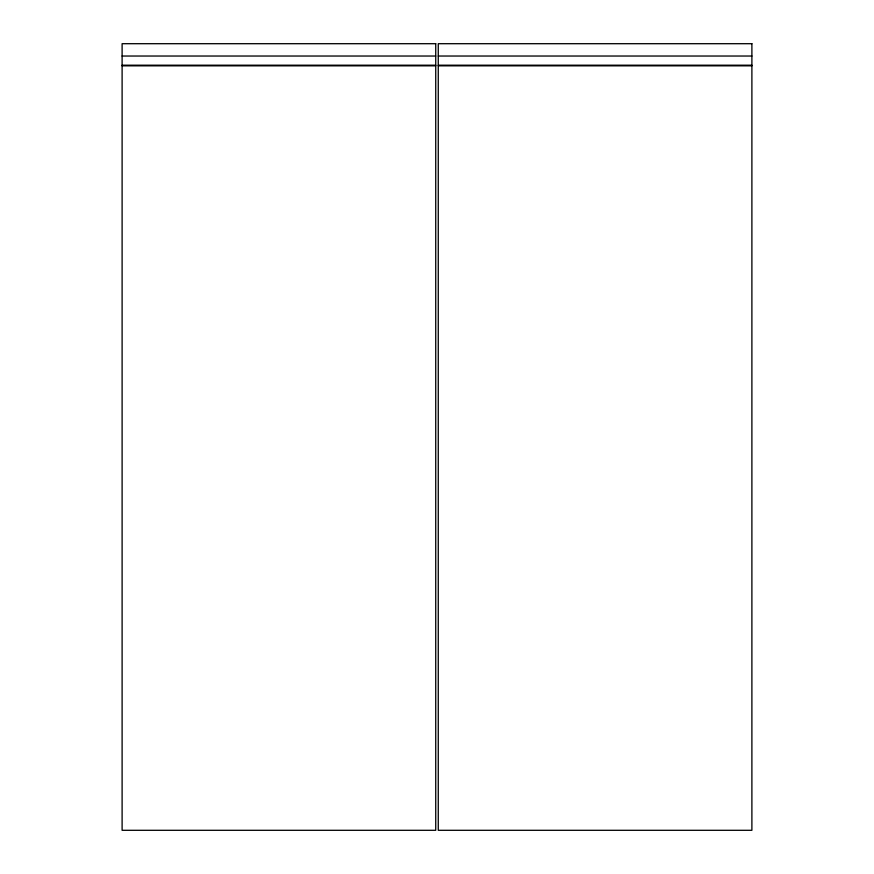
<?xml version="1.0" encoding="UTF-8"?>
<svg xmlns="http://www.w3.org/2000/svg" width="874" height="874" viewBox="0 0 874 874"><rect width="100%" height="100%" fill="white"/><g stroke="black" fill="none" stroke-linecap="round" stroke-linejoin="round"><path stroke-width="1.31" d="M122.109 56.034L435.733 56.034M438.267 56.034L751.891 56.034M122.109 65.2L435.733 65.2M438.267 65.2L751.891 65.2M122.109 65.834L435.733 65.834M438.267 65.834L751.891 65.834M435.733 43.7L122.109 43.7L122.109 830.3L435.733 830.3L435.733 43.7M751.891 43.7L438.267 43.7L438.267 830.3L751.891 830.3L751.891 43.7"/></g></svg>
